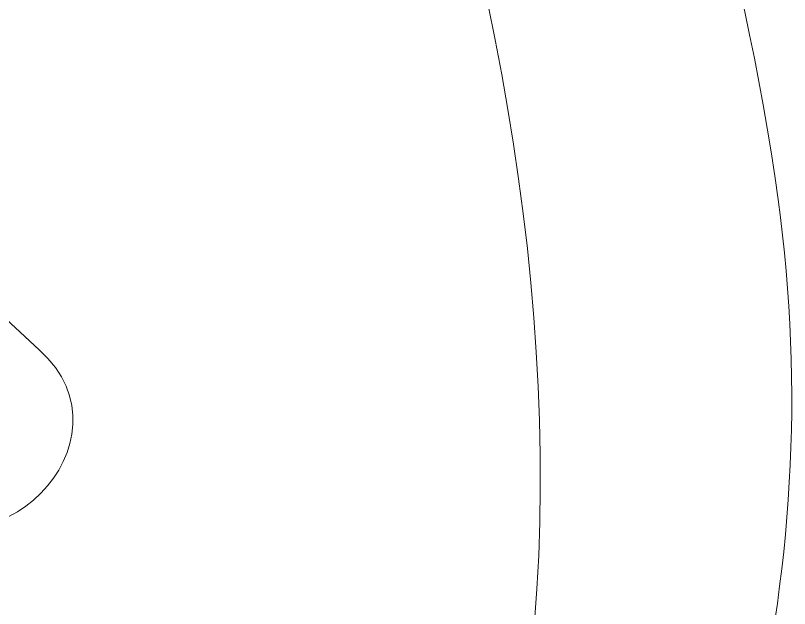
# Model space of a CAD drawing. Extents: x 43 to 2536, y -3058 to -41.
# Drawn here: x 304.32 to 324.54, y -3042.2 to -3026.69 of the extents above; entities that cross this region are included whole.
import ezdxf

# ---------------------------------------------------------------- set-up
doc = ezdxf.new("R2010")
doc.units = 0
doc.header["$MEASUREMENT"] = 0
doc.layers.add('Layer 1', color=7, linetype='Continuous', lineweight=0)

msp = doc.modelspace()

# ---------------------------------------------------------------- linework, layer by layer
at = {"layer": 'Layer 1'}
for points, knots in [([(417.615, -3000.967), (411.075, -2995.486), (401.165, -2992.706), (388.155, -2992.706), (388.155, -2992.706), (180.155, -2992.706), (180.155, -2992.706), (180.155, -2992.706), (369.975, -2766.746), (369.975, -2766.746), (384.935, -2749.226), (395.025, -2736.356), (399.965, -2728.486), (405.075, -2720.356), (407.665, -2709.406), (407.665, -2695.956), (407.665, -2667.217), (392.075, -2652.646), (361.345, -2652.646), (361.345, -2652.646), (133.185, -2652.646), (133.185, -2652.646), (120.325, -2652.646), (110.435, -2655.726), (103.795, -2661.786), (97.095, -2667.906), (93.705, -2675.996), (93.705, -2685.836), (93.705, -2695.336), (97.105, -2703.116), (103.825, -2708.956), (110.465, -2714.726), (120.345, -2717.656), (133.185, -2717.656), (133.185, -2717.656), (305.905, -2717.656), (305.905, -2717.656), (305.905, -2717.656), (102.655, -2960.856), (102.655, -2960.856), (99.365, -2964.686), (95.505, -2969.246), (91.165, -2974.396), (86.775, -2979.606), (83.295, -2983.967), (80.815, -2987.366), (78.255, -2990.876), (76.195, -2994.677), (74.685, -2998.636), (73.145, -3002.677), (72.365, -3007.146), (72.365, -3011.936), (72.365, -3025.786), (77.095, -3037.016), (86.435, -3045.306), (95.705, -3053.536), (109.595, -3057.706), (127.705, -3057.706), (127.705, -3057.706), (388.155, -3057.706), (388.155, -3057.706), (401.195, -3057.706), (411.125, -3054.677), (417.675, -3048.706), (424.285, -3042.686), (427.635, -3034.456), (427.635, -3024.246), (427.635, -3014.376), (424.265, -3006.536), (417.615, -3000.967)], [0, 0, 0, 0, 1, 1, 1, 2, 2, 2, 3, 3, 3, 4, 4, 4, 5, 5, 5, 6, 6, 6, 7, 7, 7, 8, 8, 8, 9, 9, 9, 10, 10, 10, 11, 11, 11, 12, 12, 12, 13, 13, 13, 14, 14, 14, 15, 15, 15, 16, 16, 16, 17, 17, 17, 18, 18, 18, 19, 19, 19, 20, 20, 20, 21, 21, 21, 22, 22, 22, 23, 23, 23, 23]), ([(300.696, -3050.845), (296.618, -3045.12), (294.356, -3038.805), (293.986, -3031.868), (296.145, -3034.485), (298.467, -3037.009), (301.068, -3039.362), (303.693, -3041.737), (307.582, -3037.827), (304.938, -3035.435), (294.166, -3025.69), (287.282, -3013.37), (284.866, -2999.199), (290.642, -3007.428), (297.674, -3014.887), (305.932, -3021.324), (308.698, -3023.479), (312.608, -3019.583), (309.803, -3017.397), (302.037, -3011.344), (295.373, -3004.383), (289.876, -2996.706), (289.876, -2996.706), (302.536, -2996.706), (302.536, -2996.706), (303.574, -2998.042), (304.603, -2999.385), (305.609, -3000.749), (315.333, -3013.932), (322.19, -3038.373), (315.128, -3053.706), (315.128, -3053.706), (300.658, -3053.706), (300.658, -3053.706), (301.281, -3052.956), (301.458, -3051.914), (300.696, -3050.845)], [0, 0, 0, 0, 1, 1, 1, 2, 2, 2, 3, 3, 3, 4, 4, 4, 5, 5, 5, 6, 6, 6, 7, 7, 7, 8, 8, 8, 9, 9, 9, 10, 10, 10, 11, 11, 11, 12, 12, 12, 12]), ([(323.68, -3046.329), (323.618, -3046.207), (323.525, -3046.15), (323.454, -3046.045), (324.6, -3041.402), (324.928, -3036.474), (324.245, -3031.508), (322.406, -3018.14), (316.503, -3007.036), (309.139, -2996.706), (309.139, -2996.706), (322.347, -2996.706), (322.347, -2996.706), (326.63, -3003.909), (330.597, -3011.255), (333.258, -3019.322), (336.699, -3029.756), (339.014, -3039.347), (346.176, -3048.045), (347.756, -3049.964), (349.375, -3051.849), (351.027, -3053.706), (351.027, -3053.706), (327.481, -3053.706), (327.481, -3053.706), (326.126, -3051.184), (324.874, -3048.68), (323.68, -3046.329)], [0, 0, 0, 0, 1, 1, 1, 2, 2, 2, 3, 3, 3, 4, 4, 4, 5, 5, 5, 6, 6, 6, 7, 7, 7, 8, 8, 8, 9, 9, 9, 9])]:
    msp.add_open_spline(points, degree=3, knots=knots, dxfattribs=at)

doc.saveas('drawing.dxf')
